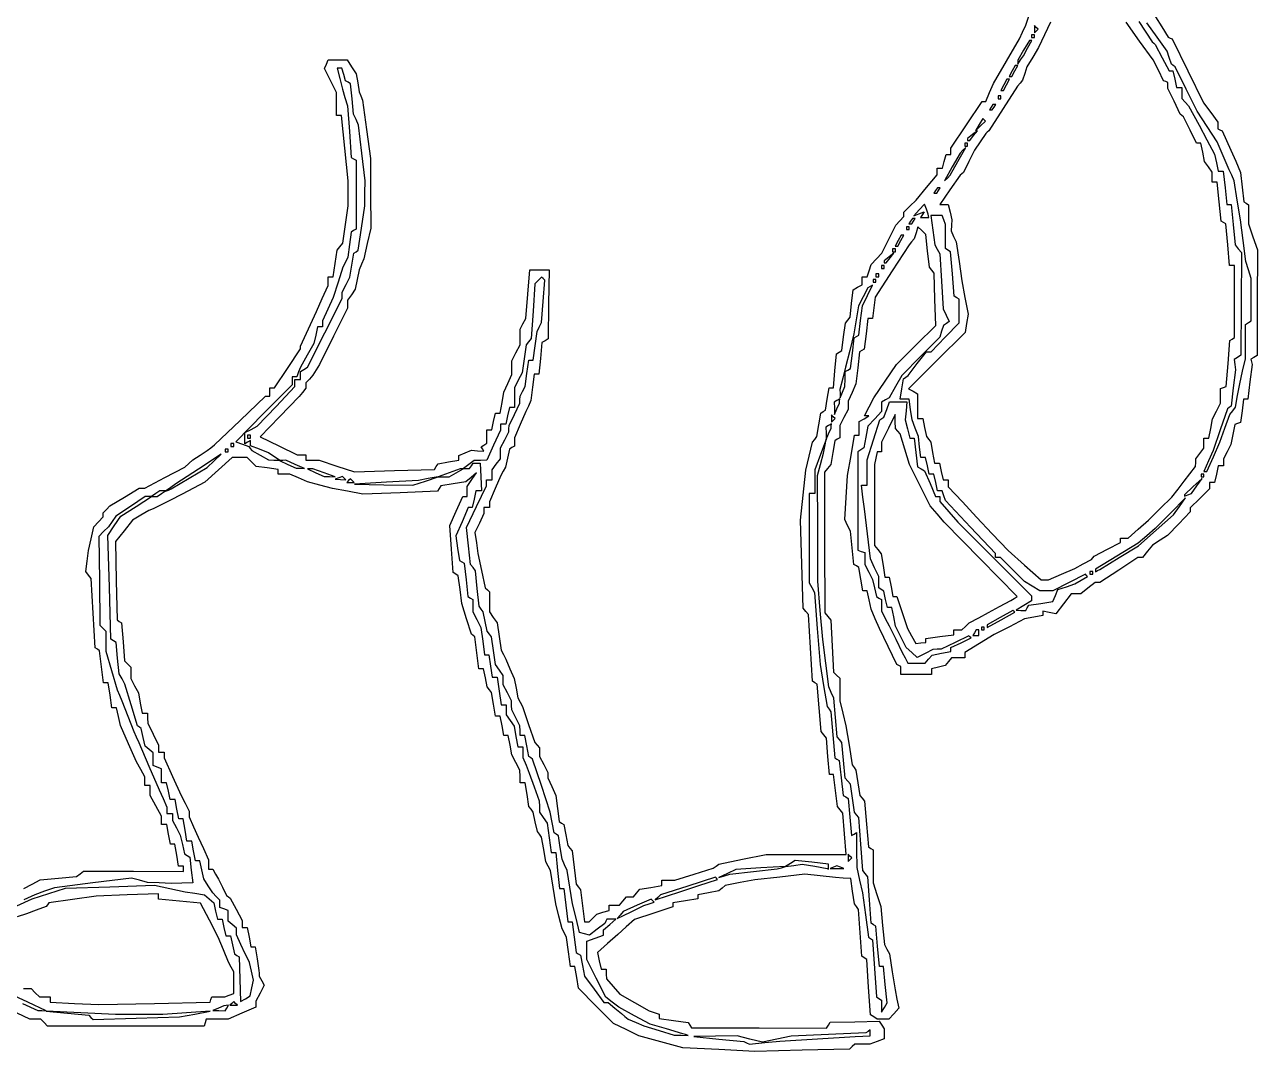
# Model space of a CAD drawing. Header units: millimetres. Extents: x 44 to 275, y 10 to 234.
# Drawn here: x 156.7 to 274, y 10.4 to 108.1 of the extents above; entities that cross this region are included whole.
import ezdxf

# ---------------------------------------------------------------- set-up
doc = ezdxf.new("R2010")
doc.units = ezdxf.units.MM
doc.layers.add('Capa_1', color=7, linetype='CONTINUOUS')

msp = doc.modelspace()

# ---------------------------------------------------------------- linework, layer by layer
at = {"layer": 'Capa_1', "color": 7}
for points in [[(156.569905, 25.910202), (157.357795, 26.321032), (158.145685, 26.731862), (159.871335, 26.884802), (161.596995, 27.037742), (161.929045, 27.299592), (162.261105, 27.561442), (167.022275, 27.548642), (171.783455, 27.535842), (171.783455, 27.779712), (171.783455, 28.023582), (171.542125, 28.023582), (171.300795, 28.023582), (171.121995, 29.081912), (170.943185, 30.140252), (170.731305, 30.140252), (170.519425, 30.140252), (170.345695, 31.066292), (170.171975, 31.992332), (169.919375, 31.992332), (169.666785, 31.992332), (169.666785, 32.390162), (169.666785, 32.788002), (169.137615, 33.775312), (168.608455, 34.762622), (168.608455, 35.229562), (168.608455, 35.696502), (168.343865, 35.696502), (168.079285, 35.696502), (168.079285, 36.118692), (168.079285, 36.540892), (167.695695, 37.243172), (167.312105, 37.945452), (166.537365, 39.680092), (165.762615, 41.414722), (165.577015, 42.259772), (165.391405, 43.104832), (165.177885, 43.104832), (164.964365, 43.104832), (164.785825, 44.295452), (164.607275, 45.486082), (164.389395, 45.486082), (164.171505, 45.486082), (163.981875, 47.007432), (163.792235, 48.528792), (163.574115, 48.664582), (163.355985, 48.800372), (163.169775, 52.104162), (162.983555, 55.407952), (162.725025, 55.733702), (162.466505, 56.059462), (162.605515, 57.056622), (162.744525, 58.053792), (162.996515, 59.185852), (163.248505, 60.317922), (163.679515, 60.794192), (164.110535, 61.270452), (164.110535, 61.466962), (164.110535, 61.663462), (164.441265, 61.984632), (164.771995, 62.305802), (166.165025, 63.156362), (167.558065, 64.006912), (167.819725, 64.006912), (168.081395, 64.006912), (169.997485, 64.999102), (171.913565, 65.991292), (172.282505, 66.340242), (172.651445, 66.689192), (173.341925, 67.131912), (174.032405, 67.574632), (174.377845, 67.841292), (174.723285, 68.107952), (177.155975, 70.422762), (179.588655, 72.737562), (179.787095, 72.737862), (179.985535, 72.738162), (179.985535, 73.135042), (179.985535, 73.531912), (180.203435, 73.531912), (180.421335, 73.531912), (181.658645, 75.396552), (182.895955, 77.261202), (182.895955, 77.391962), (182.895955, 77.522732), (183.658415, 79.165342), (184.420885, 80.807952), (184.981335, 82.050212), (185.541785, 83.292462), (185.541785, 83.703852), (185.541785, 84.115242), (185.776325, 84.115242), (186.010865, 84.115242), (186.197965, 85.372012), (186.385055, 86.628792), (186.659295, 86.961952), (186.933535, 87.295112), (187.187075, 89.078622), (187.440615, 90.862122), (187.433615, 92.052742), (187.426615, 93.243372), (187.111845, 96.352222), (186.797075, 99.461082), (186.566455, 99.461082), (186.335835, 99.461082), (186.335835, 100.556582), (186.335835, 101.652072), (185.770285, 102.784482), (185.204725, 103.916892), (185.365105, 104.334822), (185.525475, 104.752742), (186.429395, 104.752742), (187.333305, 104.752742), (187.767455, 104.090152), (188.201595, 103.427562), (188.349945, 102.568802), (188.498295, 101.710032), (188.657335, 101.313162), (188.816385, 100.916282), (189.190905, 98.138162), (189.565425, 95.360042), (189.580525, 92.052742), (189.595625, 88.745452), (189.256475, 87.290242), (188.917325, 85.835042), (188.700335, 85.305872), (188.483345, 84.776702), (188.301845, 83.850662), (188.120335, 82.924622), (187.757265, 82.402732), (187.394195, 81.880832), (187.394195, 81.497232), (187.394195, 81.113632), (186.052545, 78.447252), (184.710895, 75.780872), (184.398895, 75.262882), (184.086905, 74.744882), (183.756175, 74.384082), (183.425445, 74.023282), (183.425445, 73.766432), (183.425445, 73.509582), (183.094715, 73.114642), (182.763985, 72.719702), (180.911905, 70.796922), (179.059825, 68.874152), (180.827845, 68.028032), (182.595865, 67.181912), (183.010655, 67.181912), (183.425445, 67.181912), (183.425445, 66.917332), (183.425445, 66.652742), (184.052435, 66.652742), (184.679425, 66.652742), (186.367545, 66.100822), (188.055655, 65.548902), (191.853255, 65.666342), (195.650865, 65.783792), (195.822005, 66.047812), (195.993155, 66.311832), (196.985345, 66.494282), (197.977535, 66.676722), (197.977535, 66.886852), (197.977535, 67.096972), (198.572845, 67.350842), (199.168155, 67.604702), (199.756555, 67.562002), (200.344945, 67.519402), (200.215255, 67.729242), (200.085565, 67.939092), (200.354465, 68.105282), (200.623365, 68.271462), (200.623365, 68.917312), (200.623365, 69.563152), (200.866925, 69.563152), (201.110485, 69.563152), (201.284825, 70.356902), (201.459155, 71.150652), (201.690735, 71.150652), (201.922305, 71.150652), (202.089835, 72.142842), (202.257375, 73.135032), (202.630995, 73.968762), (203.004615, 74.802502), (203.004615, 75.459872), (203.004615, 76.117252), (203.399855, 76.875092), (203.795105, 77.632942), (203.797105, 78.377942), (203.799105, 79.122942), (204.068635, 79.626562), (204.338155, 80.130172), (204.531655, 82.453432), (204.725145, 84.776692), (205.651185, 84.776692), (206.577225, 84.776692), (206.522025, 81.491792), (206.466825, 78.206892), (206.176425, 78.027412), (205.886035, 77.847942), (205.731575, 76.351382), (205.577115, 74.854822), (205.365755, 74.854822), (205.154405, 74.854822), (204.987755, 73.598052), (204.821115, 72.341282), (204.589115, 71.812112), (204.357125, 71.282942), (203.813515, 70.040692), (203.269895, 68.798432), (203.269895, 68.402662), (203.269895, 68.006882), (203.025665, 67.855942), (202.781445, 67.705002), (202.595155, 66.856822), (202.408865, 66.008642), (202.187205, 65.603092), (201.965545, 65.197532), (201.427095, 63.955272), (200.888645, 62.713022), (200.888645, 62.433922), (200.888645, 62.154822), (200.624065, 62.154822), (200.359485, 62.154822), (200.359485, 61.864072), (200.359485, 61.573332), (199.934425, 60.677582), (199.509365, 59.781842), (199.653115, 58.785522), (199.796875, 57.789192), (200.144325, 56.156772), (200.491775, 54.524362), (200.690205, 54.326742), (200.888645, 54.129122), (200.888645, 53.173762), (200.888645, 52.218392), (201.249075, 51.696502), (201.609505, 51.174612), (201.800285, 49.878952), (201.991065, 48.583292), (202.220785, 48.159162), (202.450515, 47.735032), (202.840475, 46.808982), (203.230435, 45.882942), (203.416105, 44.965592), (203.601765, 44.048232), (203.811455, 43.642672), (204.021145, 43.237112), (204.612665, 41.517322), (205.204195, 39.797532), (205.427675, 39.546172), (205.651145, 39.294822), (205.653145, 38.884712), (205.655145, 38.474612), (206.050395, 37.716762), (206.445635, 36.958912), (206.445635, 36.698422), (206.445635, 36.437922), (206.820165, 35.604182), (207.194695, 34.770442), (207.364615, 33.519842), (207.534545, 32.269242), (207.753845, 32.133702), (207.973145, 31.998162), (208.159115, 31.003052), (208.345075, 30.007942), (208.553335, 29.743362), (208.761595, 29.478782), (208.952035, 27.891282), (209.142465, 26.303782), (209.348905, 26.039192), (209.555345, 25.774612), (209.739315, 24.253262), (209.923295, 22.731902), (210.149945, 22.731902), (210.376585, 22.731902), (210.738555, 23.093872), (211.100525, 23.455842), (211.683495, 23.640872), (212.266475, 23.825892), (212.266475, 24.072652), (212.266475, 24.319402), (212.763245, 24.319402), (213.260015, 24.319402), (213.589385, 24.716282), (213.918765, 25.113152), (214.250845, 25.113152), (214.582925, 25.113152), (214.884905, 25.477012), (215.186875, 25.840872), (216.240215, 26.009302), (217.293555, 26.177742), (217.293555, 26.439202), (217.293555, 26.700652), (217.910455, 26.700652), (218.527355, 26.700652), (220.357845, 27.266192), (222.188345, 27.831742), (222.452925, 28.028252), (222.717515, 28.224762), (224.966475, 28.688792), (227.215425, 29.152822), (231.021415, 29.150822), (234.827395, 29.148822), (234.678635, 31.115812), (234.529875, 33.082802), (234.271585, 33.397632), (234.013305, 33.712462), (233.825025, 35.233812), (233.636745, 36.755172), (233.438875, 36.755172), (233.241005, 36.755172), (233.102745, 38.477532), (232.964495, 40.199902), (232.705335, 40.528052), (232.446185, 40.856212), (232.267235, 43.096332), (232.088275, 45.336462), (231.857775, 45.478922), (231.627265, 45.621382), (231.438365, 48.795052), (231.249465, 51.968712), (231.003495, 52.278342), (230.757525, 52.587972), (230.618205, 56.776262), (230.478875, 60.964542), (230.743115, 63.345792), (231.007355, 65.727042), (231.324755, 67.049962), (231.642155, 68.372882), (231.846275, 68.637462), (232.050395, 68.902042), (232.235615, 70.025142), (232.420845, 71.148232), (232.639385, 71.283292), (232.857925, 71.418362), (233.036495, 72.475302), (233.215065, 73.532252), (233.419645, 73.532252), (233.624225, 73.532252), (233.771535, 75.156852), (233.918855, 76.781462), (234.164475, 76.942792), (234.410095, 77.104132), (234.583425, 78.400352), (234.756745, 79.696572), (234.986375, 79.987852), (235.216005, 80.279132), (235.354915, 81.575862), (235.493815, 82.872592), (235.918685, 83.110362), (236.343555, 83.348132), (236.343555, 83.731862), (236.343555, 84.115582), (236.590305, 84.115582), (236.837065, 84.115582), (237.019555, 84.690562), (237.202035, 85.265532), (237.716475, 85.815042), (238.230905, 86.364542), (238.895625, 87.687462), (239.560345, 89.010382), (239.936325, 89.428082), (240.312305, 89.845792), (240.312305, 90.059202), (240.312305, 90.272612), (240.908025, 90.832122), (241.503745, 91.391632), (242.495525, 92.609502), (243.487305, 93.827382), (243.487305, 94.130852), (243.487305, 94.434332), (243.746845, 94.434332), (244.006385, 94.434332), (244.172405, 95.095792), (244.338415, 95.757252), (244.574325, 95.757252), (244.810225, 95.757252), (244.810225, 96.058332), (244.810225, 96.359422), (246.297595, 98.571882), (247.784975, 100.784332), (247.952795, 100.784332), (248.120625, 100.784332), (248.487585, 101.644232), (248.854555, 102.504122), (250.087665, 104.620792), (251.320785, 106.737462), (251.629665, 107.398922), (251.938545, 108.060372), (252.510535, 109.780172)], [(264.282955, 108.853901), (264.875115, 107.880431), (265.467275, 106.906951), (265.664365, 106.822051), (265.861455, 106.737251), (267.359525, 103.694541), (268.857595, 100.651831), (269.533665, 99.740531), (270.209745, 98.829231), (270.209745, 98.505811), (270.209745, 98.182391), (270.408175, 98.094191), (270.606615, 98.005991), (271.031305, 97.079951), (271.455995, 96.153911), (271.916785, 95.099101), (272.377565, 94.044301), (272.522095, 92.643951), (272.666625, 91.243601), (272.893395, 91.103451), (273.120155, 90.963301), (273.120155, 90.062121), (273.120155, 89.160941), (273.543445, 87.914181), (273.966725, 86.667431), (273.952225, 81.644091), (273.937725, 76.620751), (273.647215, 76.441211), (273.356705, 76.261661), (273.413005, 76.021331), (273.469305, 75.780991), (273.260505, 74.127341), (273.051705, 72.473701), (272.856135, 72.473701), (272.660565, 72.473701), (272.510505, 71.354911), (272.360445, 70.236121), (272.087165, 70.145021), (271.813895, 70.053921), (271.635985, 69.105611), (271.458085, 68.157291), (271.100075, 67.471221), (270.742065, 66.785151), (270.740065, 66.454421), (270.738065, 66.123691), (270.494505, 66.123691), (270.250945, 66.123691), (270.076605, 65.329941), (269.902275, 64.536191), (269.658715, 64.536191), (269.415155, 64.536191), (269.415155, 64.232191), (269.415155, 63.928191), (268.489105, 63.028831), (267.563065, 62.129461), (267.563065, 61.930921), (267.563065, 61.732371), (266.494035, 60.619831), (265.425005, 59.507291), (264.708095, 59.046511), (263.991195, 58.585731), (263.508965, 57.989091), (263.026745, 57.392441), (262.805955, 57.392441), (262.585165, 57.392441), (260.774635, 56.202351), (258.964105, 55.012251), (258.741255, 55.011721), (258.518405, 55.011191), (257.845685, 54.482021), (257.172955, 53.952851), (256.710875, 53.952851), (256.248795, 53.952851), (255.523645, 53.002141), (254.798495, 52.051431), (254.169325, 52.171701), (253.540155, 52.291971), (253.540155, 52.093531), (253.540155, 51.895081), (252.680255, 51.730161), (251.820355, 51.565231), (250.365155, 50.820211), (248.909945, 50.075191), (247.520875, 49.213201), (246.131815, 48.351221), (246.131815, 48.109331), (246.131815, 47.867441), (245.502755, 47.867441), (244.873695, 47.867441), (244.565865, 47.496521), (244.258025, 47.125611), (243.607425, 46.962311), (242.956815, 46.799021), (242.956815, 46.539481), (242.956815, 46.279941), (241.501605, 46.279941), (240.046405, 46.279941), (240.046405, 46.654761), (240.046405, 47.029591), (239.847965, 47.117791), (239.649525, 47.205991), (238.830365, 48.925781), (238.011205, 50.645571), (237.608915, 51.572681), (237.206615, 52.499781), (237.017985, 53.358611), (236.829355, 54.217451), (236.619615, 54.217451), (236.409865, 54.217451), (236.231325, 55.334001), (236.052775, 56.450551), (235.809525, 56.600891), (235.566275, 56.751221), (235.404475, 58.328611), (235.242665, 59.905991), (234.977195, 60.457951), (234.711715, 61.009911), (234.842015, 63.103781), (234.972305, 65.197661), (235.297635, 67.115891), (235.622965, 69.034111), (235.850305, 69.034111), (236.077655, 69.034111), (236.077655, 69.682431), (236.077655, 70.330741), (236.540675, 70.600421), (237.003695, 70.870111), (236.798465, 70.878111), (236.593225, 70.886111), (237.031305, 71.733261), (237.469385, 72.580421), (238.555195, 74.180661), (239.641005, 75.780901), (241.497345, 77.632981), (243.353695, 79.485071), (243.288095, 81.970811), (243.222495, 84.456551), (242.993395, 84.748931), (242.764305, 85.041321), (242.590815, 86.586701), (242.417325, 88.132091), (242.043675, 88.505751), (241.670025, 88.879401), (241.487275, 88.303601), (241.304525, 87.727791), (241.068185, 87.442891), (240.831855, 87.157981), (239.217735, 84.669131), (237.603625, 82.180271), (237.467235, 81.163401), (237.330845, 80.146521), (237.120135, 80.146521), (236.909425, 80.146521), (236.727175, 78.687821), (236.544925, 77.229111), (236.329775, 77.096151), (236.114635, 76.963181), (235.942075, 75.446001), (235.769515, 73.928821), (235.394395, 73.095081), (235.019265, 72.261341), (235.019265, 71.868551), (235.019265, 71.475761), (234.624025, 70.717911), (234.228775, 69.960071), (234.226775, 69.380371), (234.224775, 68.800671), (233.983215, 68.651381), (233.741655, 68.502081), (233.556425, 67.378991), (233.371195, 66.255901), (233.070935, 65.885171), (232.770665, 65.514441), (232.789265, 58.825151), (232.807865, 52.135871), (233.085665, 51.787551), (233.363475, 51.439231), (233.497505, 48.970951), (233.631545, 46.502661), (233.928155, 46.206051), (234.224765, 45.909441), (234.236265, 44.837881), (234.247765, 43.766321), (234.522705, 42.575691), (234.797655, 41.385071), (235.106495, 39.532981), (235.415345, 37.680901), (235.583255, 37.416321), (235.751175, 37.151731), (235.943905, 35.961111), (236.136635, 34.770481), (236.360795, 34.491441), (236.584965, 34.212401), (236.766495, 32.035721), (236.948025, 29.859041), (237.173865, 29.719461), (237.399715, 29.579881), (237.399715, 28.017241), (237.399715, 26.454601), (237.768175, 25.320881), (238.136645, 24.187151), (238.306605, 22.382801), (238.476555, 20.578461), (238.719035, 20.133851), (238.961515, 19.689231), (239.228995, 17.969441), (239.496475, 16.249651), (239.670285, 15.379321), (239.844095, 14.508991), (239.374645, 13.990261), (238.905205, 13.471531), (238.350895, 13.475531), (237.796595, 13.479531), (237.475155, 13.683781), (237.153725, 13.888041), (236.972445, 16.524001), (236.791165, 19.159971), (236.561665, 19.310721), (236.332175, 19.461471), (236.168315, 21.691971), (236.004455, 23.922471), (235.809425, 24.187051), (235.614385, 24.451631), (235.440775, 25.653281), (235.267155, 26.854931), (234.547505, 26.896931), (233.827845, 26.938931), (232.372635, 27.100631), (230.917425, 27.262321), (228.536175, 26.997791), (226.154925, 26.733251), (224.741375, 26.464361), (223.327825, 26.195471), (223.021585, 25.942491), (222.715345, 25.689511), (221.723155, 25.504101), (220.730965, 25.318681), (220.730965, 25.113591), (220.730965, 24.908491), (219.540345, 24.729951), (218.349715, 24.551401), (218.349715, 24.351281), (218.349715, 24.151171), (216.520255, 23.551401), (214.690795, 22.951631), (213.897515, 22.246381), (213.104245, 21.541121), (212.133355, 20.684541), (211.162465, 19.827971), (211.337525, 19.030901), (211.512595, 18.233831), (211.756155, 18.233831), (211.999715, 18.233831), (212.007715, 17.770811), (212.015715, 17.307781), (212.650915, 16.586241), (213.286105, 15.864691), (214.693075, 15.059871), (216.100035, 14.255051), (216.563055, 14.096911), (217.026085, 13.938781), (217.026085, 13.739141), (217.026085, 13.539501), (218.410175, 13.355891), (219.794275, 13.172291), (219.959195, 12.905441), (220.124115, 12.638591), (226.549525, 12.635591), (232.974935, 12.632591), (233.144875, 12.907561), (233.314815, 13.182521), (235.650765, 13.228521), (237.986715, 13.274521), (238.217965, 12.909401), (238.449225, 12.544271), (238.453225, 12.074701), (238.457225, 11.605141), (237.778535, 11.347101), (237.099855, 11.089071), (236.376245, 11.089071), (235.652635, 11.089071), (235.401285, 10.858001), (235.149925, 10.626931), (230.65296, 10.52053), (226.15504, 10.41297), (222.71546, 10.57425), (219.27587, 10.73553), (217.18452, 11.31159), (215.09317, 11.88764), (213.89561, 12.48112), (212.69805, 13.0746), (211.02695, 14.74202), (209.35585, 16.40944), (209.18882, 17.454), (209.02178, 18.49856), (208.81584, 18.49856), (208.6099, 18.49856), (208.42031, 19.87706), (208.23072, 21.25557), (208.01666, 21.663), (207.8026, 22.07043), (207.49868, 23.26106), (207.19477, 24.45168), (206.94462, 26.03918), (206.69447, 27.62668), (206.46945, 28.03373), (206.24442, 28.44078), (206.0495, 29.62123), (205.85459, 30.80168), (205.65047, 31.06627), (205.44635, 31.33085), (205.25296, 32.25689), (205.05956, 33.18293), (204.85544, 33.44752), (204.65133, 33.7121), (204.46587, 34.83658), (204.2804, 35.96106), (204.03908, 35.96106), (203.79775, 35.96106), (203.79575, 36.55637), (203.79375, 37.15168), (203.4084, 37.89046), (203.02304, 38.62924), (202.85141, 39.54411), (202.67978, 40.45898), (202.47409, 40.45898), (202.2684, 40.45898), (202.09467, 41.38502), (201.92095, 42.31106), (201.69161, 42.31106), (201.46227, 42.31106), (201.27681, 43.43554), (201.09135, 44.56002), (200.88723, 44.8246), (200.68311, 45.08918), (200.49925, 45.94908), (200.31538, 46.80897), (200.09086, 46.80897), (199.86634, 46.80897), (199.67921, 48.33033), (199.49209, 49.85168), (199.32832, 49.98397), (199.16454, 50.11627), (198.7137, 51.57147), (198.26286, 53.02668), (198.09358, 54.3496), (197.92429, 55.67252), (197.67591, 55.82644), (197.42753, 55.98037), (197.27348, 58.20769), (197.11943, 60.43502), (197.72968, 61.82408), (198.33992, 63.21314), (198.55492, 63.21314), (198.76993, 63.21314), (198.76993, 63.68344), (198.76993, 64.15373), (199.21466, 64.80792), (199.65939, 65.4621), (199.14851, 65.02788), (198.63763, 64.59367), (197.44701, 64.40017), (196.25638, 64.20667), (196.09576, 63.95391), (195.93514, 63.70116), (192.39159, 63.56386), (188.84805, 63.42657), (187.39284, 63.70029), (185.93763, 63.97402), (184.74701, 64.2942), (183.55638, 64.61438), (182.72265, 64.97209), (181.88891, 65.32981), (181.33358, 65.32981), (180.77826, 65.32981), (180.77826, 65.55955), (180.77826, 65.7893), (179.72718, 65.93028), (178.67609, 66.07126), (178.25307, 66.49428), (177.83004, 66.91731), (177.12134, 66.91031), (176.41263, 66.90331), (175.10836, 65.74302), (173.80409, 64.58273), (172.72711, 64.0126), (171.65013, 63.44247), (170.45951, 62.82615), (169.26888, 62.20982), (168.87201, 62.04727), (168.47513, 61.88472), (167.70268, 61.41489), (166.93024, 60.94506), (166.11518, 59.93361), (165.30013, 58.92217), (165.37143, 55.19324), (165.44273, 51.4643), (165.66412, 51.31961), (165.88551, 51.17492), (166.02728, 49.36457), (166.16906, 47.55423), (166.46215, 47.26114), (166.75524, 46.96804), (166.75724, 46.42565), (166.75924, 45.88325), (167.11725, 45.19718), (167.47526, 44.51111), (167.65678, 43.54353), (167.83829, 42.57596), (168.09089, 42.57596), (168.34348, 42.57596), (168.35248, 42.11294), (168.36148, 41.64992), (168.87269, 40.59159), (169.3839, 39.53325), (169.3929, 39.20252), (169.4019, 38.8718), (169.66648, 38.8718), (169.93106, 38.8718), (169.93106, 38.60792), (169.93106, 38.34404), (170.73524, 36.5574), (171.53941, 34.77075), (171.92586, 34.02171), (172.31231, 33.27266), (172.31231, 33.00336), (172.31231, 32.73406), (172.73339, 31.76803), (173.15447, 30.802), (173.65943, 29.71469), (174.1644, 28.62738), (174.1644, 28.19334), (174.1644, 27.7593), (174.36624, 27.7593), (174.56808, 27.7593), (174.82926, 27.27579), (175.09044, 26.79228), (175.48193, 26.01902), (175.87342, 25.24575), (176.04408, 25.11346), (176.21475, 24.98117), (176.77707, 23.92676), (177.3394, 22.87234), (177.3394, 22.53769), (177.3394, 22.20305), (177.59199, 22.20305), (177.84458, 22.20305), (178.01831, 21.277), (178.19204, 20.35096), (178.39713, 20.35096), (178.60223, 20.35096), (178.77085, 19.22648), (178.93948, 18.102), (178.95928, 17.83742), (178.97908, 17.57284), (179.21418, 17.13354), (179.44929, 16.69423), (179.05743, 15.94291), (178.66557, 15.19159), (178.66357, 14.91044), (178.66157, 14.62929), (177.33613, 14.05054), (176.01069, 13.4718), (174.97693, 13.4718), (173.94317, 13.4718), (173.83287, 13.14107), (173.72258, 12.81034), (166.27823, 12.81534), (158.83389, 12.82034), (158.50836, 13.14587), (158.18282, 13.47141), (157.66941, 13.47141), (157.15599, 13.47141), (155.93639, 14.03821)], [(254.2832, 108.3249), (253.71862, 107.13427), (253.15404, 105.94365), (252.59158, 105.01761), (252.02913, 104.09156), (251.82581, 103.45043), (251.6225, 102.80929), (251.38015, 102.52439), (251.1378, 102.23948), (249.77586, 100.12281), (248.41392, 98.00615), (248.26464, 97.87386), (248.11537, 97.74157), (247.58083, 96.94782), (247.04629, 96.15407), (246.5225, 95.09573), (245.9987, 94.0374), (245.8419, 93.90511), (245.6851, 93.77282), (244.71552, 92.38375), (243.74593, 90.99469), (244.13967, 90.99469), (244.53341, 90.99469), (244.71913, 90.26709), (244.90485, 89.53948), (244.85885, 89.01032), (244.81285, 88.48115), (245.06195, 87.95198), (245.31104, 87.42282), (245.5752, 85.57073), (245.83936, 83.71865), (246.13647, 82.13115), (246.43357, 80.54365), (246.29824, 79.67933), (246.16291, 78.81501), (243.46889, 76.13603), (240.77488, 73.45704), (241.20402, 73.21689), (241.63316, 72.97673), (241.63316, 71.79925), (241.63316, 70.62177), (241.87672, 70.62177), (242.12028, 70.62177), (242.30414, 69.76188), (242.48801, 68.90198), (242.68754, 68.6374), (242.88707, 68.37282), (243.06585, 67.38063), (243.24463, 66.38844), (243.47621, 66.38844), (243.70778, 66.38844), (243.88211, 65.59469), (244.05645, 64.80094), (244.30001, 64.80094), (244.54357, 64.80094), (244.54557, 64.47021), (244.54757, 64.13948), (245.89169, 62.68427), (247.2358, 61.22907), (248.74236, 59.64157), (250.24891, 58.05407), (251.8145, 56.665), (253.38009, 55.27594), (253.73904, 55.2759), (254.09761, 55.2759), (255.33987, 55.81597), (256.58212, 56.35603), (257.37587, 56.78823), (258.16962, 57.22042), (258.30192, 57.37264), (258.43421, 57.52486), (259.69098, 58.18079), (260.94775, 58.83672), (260.94775, 59.04069), (260.94775, 59.24465), (261.30461, 59.24465), (261.66147, 59.24465), (262.6318, 60.10455), (263.60214, 60.96444), (264.72234, 62.05029), (265.84254, 63.13613), (266.42986, 63.90237), (267.01718, 64.66861), (267.55434, 65.3718), (268.0915, 66.07499), (268.0995, 66.43013), (268.1075, 66.78528), (268.49596, 67.29887), (268.88442, 67.81246), (268.88442, 68.29105), (268.88442, 68.76965), (269.11956, 68.76965), (269.35469, 68.76965), (269.52632, 69.68452), (269.69795, 70.59938), (270.08331, 71.33816), (270.46866, 72.07694), (270.47066, 72.7825), (270.47266, 73.48805), (270.74051, 73.57735), (271.00836, 73.66665), (271.1773, 75.85743), (271.34624, 78.0482), (271.57091, 78.18706), (271.79558, 78.32591), (271.79558, 81.74988), (271.79558, 85.17385), (271.56208, 85.17385), (271.32858, 85.17385), (271.14279, 87.15646), (270.95701, 89.13907), (270.74179, 89.27208), (270.52658, 89.40509), (270.34047, 91.25822), (270.15437, 93.11135), (269.91664, 93.11135), (269.67891, 93.11135), (269.67891, 93.58164), (269.67891, 94.05194), (269.31584, 94.57383), (268.95277, 95.09572), (268.76565, 95.95562), (268.57853, 96.81551), (268.38187, 96.81551), (268.18521, 96.81551), (267.5643, 98.07228), (266.9434, 99.32906), (266.78956, 99.46135), (266.63571, 99.59364), (266.04064, 100.81324), (265.44558, 102.03285), (265.44558, 102.31255), (265.44558, 102.59225), (265.24714, 102.68045), (265.0487, 102.76865), (264.54616, 103.75686), (264.04361, 104.74508), (262.76706, 106.53499), (261.49051, 108.3249)], [(262.70034, 108.39077), (263.96446, 106.47254), (264.10972, 106.34025), (264.25499, 106.20796), (264.91092, 104.95119), (265.56686, 103.69442), (265.7498, 103.69442), (265.93274, 103.69442), (266.10707, 102.90067), (266.28141, 102.10692), (266.52497, 102.10692), (266.76853, 102.10692), (266.76853, 101.59665), (266.76853, 101.08638), (267.09926, 100.72468), (267.42999, 100.36298), (267.92221, 99.44901), (268.41444, 98.53505), (269.15716, 97.14964), (269.89988, 95.76423), (270.07502, 94.96682), (270.25016, 94.16942), (270.48058, 94.16942), (270.71101, 94.16942), (270.89061, 92.58192), (271.07022, 90.99442), (271.26644, 90.99442), (271.46266, 90.99442), (271.65166, 89.07619), (271.84066, 87.15796), (272.14887, 86.78654), (272.45707, 86.41511), (272.42147, 81.52938), (272.38587, 76.64365), (272.06791, 76.44714), (271.74995, 76.25063), (271.82035, 75.75117), (271.89075, 75.25171), (271.67901, 73.53192), (271.46727, 71.81213), (271.30066, 71.67984), (271.13404, 71.54755), (270.44183, 69.56317), (269.74963, 67.5788), (269.3138, 66.58661), (268.87798, 65.59442), (269.01758, 65.59442), (269.15701, 65.59442), (269.77972, 66.98348), (270.40244, 68.37255), (270.88003, 69.69546), (271.35762, 71.01838), (271.62073, 71.36319), (271.88383, 71.708), (272.08986, 72.8184), (272.2959, 73.9288), (272.56343, 75.11942), (272.83095, 76.31005), (272.84245, 77.94808), (272.85395, 79.58611), (273.11853, 79.74963), (273.38312, 79.91315), (273.38312, 81.92927), (273.38312, 83.94539), (273.13186, 84.75793), (272.88061, 85.57046), (272.61661, 87.55484), (272.35262, 89.53921), (272.05666, 91.3913), (271.7607, 93.24338), (271.52802, 93.77255), (271.29534, 94.30171), (270.71617, 95.62463), (270.13699, 96.94755), (269.1937, 98.40275), (268.25041, 99.85796), (267.2031, 101.97463), (266.1558, 104.09129), (265.96866, 104.22359), (265.78152, 104.35588), (265.58984, 104.96979), (265.39815, 105.5837), (264.4297, 106.92554), (263.46124, 108.26738)], [(155.90816, 24.26199), (157.36337, 24.91963), (158.95087, 25.42193), (160.53837, 25.92422), (164.77171, 26.07911), (169.00504, 26.234), (170.46025, 25.91939), (171.91546, 25.60479), (172.8415, 25.46098), (173.76754, 25.31718), (174.21556, 24.92316), (174.66359, 24.52915), (174.8319, 23.76283), (175.00021, 22.99652), (175.22275, 22.99652), (175.44529, 22.99652), (175.61962, 22.20277), (175.79396, 21.40902), (176.0165, 21.40902), (176.23904, 21.40902), (176.42559, 20.54912), (176.61215, 19.68922), (176.83461, 19.54681), (177.05707, 19.40439), (177.13207, 17.2741), (177.20707, 15.14381), (177.66193, 15.42454), (178.11679, 15.70528), (178.27827, 16.44048), (178.43974, 17.17568), (178.25279, 18.02689), (178.06583, 18.87811), (177.85191, 19.28366), (177.63799, 19.68922), (177.22409, 20.58977), (176.8102, 21.49032), (176.8102, 21.81414), (176.8102, 22.13797), (176.41332, 22.46735), (176.01645, 22.79673), (176.01645, 23.3018), (176.01645, 23.80687), (175.61957, 23.95917), (175.2227, 24.11146), (175.2227, 24.46113), (175.2227, 24.8108), (174.88854, 25.16043), (174.55438, 25.51006), (174.12949, 26.1754), (173.70459, 26.84074), (173.51658, 27.69675), (173.32857, 28.55277), (173.11445, 28.55277), (172.90034, 28.55277), (172.72661, 29.47881), (172.55289, 30.40485), (172.32355, 30.40485), (172.09421, 30.40485), (171.91541, 31.46318), (171.7366, 32.52152), (171.52472, 32.52152), (171.31284, 32.52152), (171.13911, 33.44756), (170.96539, 34.3736), (170.73382, 34.3736), (170.50224, 34.3736), (170.32791, 35.16735), (170.15357, 35.9611), (169.91001, 35.9611), (169.66645, 35.9611), (169.66645, 36.63086), (169.66645, 37.30062), (169.26957, 37.45292), (168.8727, 37.60521), (168.8727, 38.20597), (168.8727, 38.80672), (168.49283, 39.12198), (168.11296, 39.43725), (167.93042, 40.27886), (167.74788, 41.12047), (167.57601, 41.25277), (167.40414, 41.38506), (166.79677, 43.36943), (166.18941, 45.35381), (165.92109, 45.8492), (165.65278, 46.34459), (165.50316, 47.83357), (165.35354, 49.32256), (165.11123, 49.48129), (164.86891, 49.64002), (164.71372, 54.5653), (164.55852, 59.49057), (165.18554, 60.40566), (165.81257, 61.32074), (167.27649, 62.26562), (168.74041, 63.21049), (168.43627, 63.21149), (168.13212, 63.21249), (166.72832, 62.2678), (165.32452, 61.32312), (164.97605, 60.8256), (164.62758, 60.32808), (164.17045, 59.8685), (163.71332, 59.40892), (163.76422, 55.18765), (163.81512, 50.96638), (164.09498, 50.68652), (164.37484, 50.40666), (164.37484, 49.4458), (164.37484, 48.48494), (164.92421, 46.65445), (165.47358, 44.82395), (165.69065, 44.29478), (165.90773, 43.76562), (166.47838, 42.31041), (167.04903, 40.8552), (167.28085, 40.32603), (167.51266, 39.79687), (168.48045, 37.54791), (169.44824, 35.29895), (169.82196, 34.46521), (170.19568, 33.63148), (170.19568, 33.34073), (170.19568, 33.04999), (170.46026, 33.04999), (170.72484, 33.04999), (170.72684, 32.71926), (170.72884, 32.38853), (171.09915, 31.67875), (171.46946, 30.96897), (171.65993, 30.09125), (171.8504, 29.21353), (172.11055, 29.04782), (172.37071, 28.88211), (172.5086, 27.65876), (172.64648, 26.43541), (171.61989, 26.41091), (170.59329, 26.38641), (169.46209, 26.43131), (168.33089, 26.47621), (167.58268, 26.6908), (166.83447, 26.90538), (163.15763, 26.43721), (159.48079, 25.96904), (158.55475, 25.64341), (157.62871, 25.31779), (156.57037, 24.83197)], [(156.55508, 16.38181), (156.91199, 16.38181), (157.26889, 16.38181), (157.66576, 15.98494), (158.06264, 15.58806), (158.57291, 15.58806), (159.08317, 15.58806), (159.08317, 15.33378), (159.08317, 15.0795), (161.39828, 14.97253), (163.71338, 14.86556), (169.00504, 14.97697), (174.29671, 15.08839), (174.38491, 15.33822), (174.47311, 15.58806), (175.09088, 15.58806), (175.70865, 15.58806), (176.12716, 15.74866), (176.54568, 15.90926), (176.54568, 16.94288), (176.54568, 17.97649), (176.30444, 18.43592), (176.0632, 18.89535), (175.56789, 20.08598), (175.07259, 21.2766), (174.23411, 22.898), (173.39562, 24.51939), (171.39877, 24.70651), (169.40193, 24.89363), (169.40193, 25.15165), (169.40193, 25.40968), (166.42536, 25.30096), (163.4488, 25.19224), (161.19984, 24.86139), (158.95088, 24.53055), (158.81859, 24.35879), (158.6863, 24.18702), (157.76026, 23.83494), (156.83422, 23.48286), (155.93103, 23.21524)], [(156.438539, 14.97645), (157.893749, 14.29573), (158.28941, 14.28674), (158.68629, 14.27624), (156.9665, 15.08476), (155.24671, 15.89327)]]:
    msp.add_lwpolyline(points, dxfattribs=at)
for points in [[(252.92205, 107.48671), (253.09844, 107.6631), (252.92205, 107.83949), (252.74567, 108.01588), (252.74567, 107.6631), (252.74567, 107.31032)], [(252.61337, 106.86935), (252.74567, 106.86935), (252.74567, 107.00164), (252.74567, 107.13393), (252.61337, 107.13393), (252.48108, 107.13393), (252.48108, 107.00164), (252.48108, 106.86935)], [(251.43648, 104.75268), (251.7067, 105.14956), (252.10068, 105.87716), (252.49467, 106.60477), (252.38172, 106.60477), (252.26877, 106.60477), (251.71347, 105.6636), (251.15817, 104.72244), (251.16217, 104.53912), (251.16617, 104.35581)], [(180.37485, 66.67693), (180.89674, 66.65273), (180.37485, 67.00251), (179.85296, 67.35228), (178.99306, 67.69607), (178.13317, 68.03985), (178.13317, 68.28795), (178.13317, 68.53605), (177.86858, 68.37253), (177.604, 68.209), (177.604, 68.74448), (177.604, 69.27995), (178.19931, 69.58632), (178.79462, 69.89269), (180.57672, 71.77844), (182.35882, 73.66419), (182.36282, 73.99492), (182.36682, 74.32565), (182.6314, 74.32565), (182.89599, 74.32565), (182.89599, 74.70938), (182.89599, 75.09311), (183.2315, 75.30469), (183.56701, 75.51628), (185.21587, 78.78384), (186.86474, 82.05141), (186.86674, 82.35572), (186.86874, 82.66003), (187.23707, 83.366), (187.60541, 84.07198), (187.79701, 85.21809), (187.98861, 86.36419), (188.19722, 86.49753), (188.40584, 86.63087), (188.71926, 88.74649), (189.03268, 90.86211), (189.03868, 92.05273), (189.04468, 93.24336), (188.7318, 95.88919), (188.41891, 98.53503), (188.19196, 99.06419), (187.96501, 99.59336), (187.81883, 101.02863), (187.67264, 102.4639), (187.43673, 102.61613), (187.20081, 102.76836), (187.01503, 103.36367), (186.82925, 103.95898), (186.60726, 103.95898), (186.38527, 103.95898), (186.64359, 102.9668), (186.90191, 101.97461), (187.13712, 101.18086), (187.37233, 100.38711), (187.55408, 97.93148), (187.73582, 95.47585), (187.96182, 95.33618), (188.18782, 95.1965), (188.18782, 91.92044), (188.18782, 88.64438), (187.96019, 88.5037), (187.73256, 88.36301), (187.56917, 87.17095), (187.40578, 85.97889), (187.17263, 85.51008), (186.93948, 85.04128), (186.47618, 83.58607), (186.01288, 82.13086), (185.51285, 81.0209), (185.01282, 79.91093), (185.01282, 79.63183), (185.01282, 79.35273), (184.76926, 79.35273), (184.5257, 79.35273), (184.35206, 78.56217), (184.17842, 77.7716), (183.53475, 76.64394), (182.89108, 75.51628), (182.73047, 75.05325), (182.56985, 74.59023), (182.33613, 74.59023), (182.10241, 74.59023), (182.10241, 74.21575), (182.10241, 73.84126), (179.42923, 71.12285), (176.75606, 68.40443), (177.37124, 68.17686), (177.98642, 67.94929), (178.12619, 67.76403), (178.26595, 67.57878), (179.0597, 67.13994), (179.85345, 66.70111)], [(250.47809, 103.16518), (250.61038, 103.16518), (250.89358, 103.69435), (251.17678, 104.22352), (251.04449, 104.22352), (250.9122, 104.22352), (250.629, 103.69435), (250.3458, 103.16518)], [(249.68434, 101.84228), (249.81663, 101.84228), (250.09983, 102.37144), (250.38303, 102.90061), (250.25074, 102.90061), (250.11845, 102.90061), (249.83525, 102.37144), (249.55205, 101.84228)], [(249.43837, 101.04856), (249.57067, 101.04856), (249.57067, 101.18085), (249.57067, 101.31314), (249.43837, 101.31314), (249.30608, 101.31314), (249.30608, 101.18085), (249.30608, 101.04856)], [(248.61339, 99.99022), (248.74569, 99.99022), (248.90921, 100.25481), (249.07273, 100.51939), (248.94044, 100.51939), (248.80815, 100.51939), (248.64462, 100.25481), (248.4811, 99.99022)], [(247.60712, 98.46257), (248.08396, 98.91929), (247.9574, 99.04585), (247.83084, 99.17241), (247.48056, 98.58913), (247.13028, 98.00585)], [(246.49556, 97.07981), (246.59546, 97.07981), (246.95858, 97.54283), (247.32171, 98.00585), (246.85869, 97.64272), (246.39567, 97.2796), (246.39567, 97.1797), (246.39567, 97.0798)], [(244.46486, 93.50793), (244.73781, 93.77252), (245.47799, 95.09543), (246.21817, 96.41835), (245.94522, 96.15377), (245.67227, 95.88918), (244.93209, 94.56627), (244.19191, 93.24335)], [(246.26337, 96.55064), (246.39567, 96.55064), (246.39567, 96.68293), (246.39567, 96.81522), (246.26337, 96.81522), (246.13108, 96.81522), (246.13108, 96.68293), (246.13108, 96.55064)], [(243.32173, 92.05272), (243.45402, 92.05272), (243.61754, 92.31731), (243.78106, 92.58189), (243.64877, 92.58189), (243.51648, 92.58189), (243.35296, 92.31731), (243.18944, 92.05272)], [(242.30626, 89.75967), (242.6915, 89.75967), (242.6729, 89.91401), (242.6543, 90.06835), (242.46494, 90.54863), (242.27558, 91.02891), (241.77076, 90.4711), (241.26595, 89.91328), (241.75754, 90.10193), (242.24913, 90.29057), (242.08507, 90.02512), (241.92102, 89.75967)], [(241.53122, 47.3384), (242.36212, 47.3384), (242.68569, 47.72828), (243.00925, 48.11815), (243.90871, 48.28689), (244.80817, 48.45563), (244.80817, 48.64176), (244.80817, 48.82789), (245.76696, 49.28511), (246.72576, 49.74233), (246.61563, 49.85247), (246.50549, 49.96261), (245.19381, 49.32024), (243.88212, 48.67787), (243.48525, 48.66787), (243.08837, 48.65787), (242.34285, 48.26901), (241.59732, 47.88016), (241.07688, 48.36502), (240.55645, 48.84988), (240.03884, 49.86514), (239.52123, 50.88041), (239.35713, 51.75514), (239.19302, 52.62988), (238.97891, 52.62988), (238.76479, 52.62988), (238.59112, 53.42059), (238.41745, 54.21131), (238.17323, 54.36225), (237.929, 54.51319), (237.929, 55.0529), (237.929, 55.59261), (237.53871, 56.42635), (237.14842, 57.26009), (236.86592, 59.64134), (236.58342, 62.02259), (236.43582, 63.14707), (236.28822, 64.27154), (236.55739, 64.27154), (236.82657, 64.27154), (236.82657, 65.4857), (236.82657, 66.69986), (237.43725, 68.59456), (238.04794, 70.48925), (238.2365, 70.62693), (238.42506, 70.76461), (238.69965, 71.48682), (238.97423, 72.20904), (239.79522, 72.20904), (240.61621, 72.20904), (240.53871, 71.34915), (240.46121, 70.48925), (240.67137, 69.62936), (240.88153, 68.76946), (241.08824, 68.76946), (241.29494, 68.76946), (241.4578, 67.39444), (241.62065, 66.01942), (241.95767, 65.82929), (242.29469, 65.63917), (242.82386, 64.4287), (243.35303, 63.21822), (243.55146, 63.21622), (243.7499, 63.21322), (243.7499, 62.97414), (243.7499, 62.73506), (244.6098, 61.74578), (245.46969, 60.7565), (248.97542, 57.25322), (252.48115, 53.74995), (252.48115, 53.51578), (252.48115, 53.28162), (251.75355, 52.8305), (251.02594, 52.37939), (251.47335, 52.37239), (251.92076, 52.36539), (252.07483, 52.61469), (252.2289, 52.86399), (253.36012, 53.03362), (254.49133, 53.20326), (254.74301, 53.77651), (254.99469, 54.34977), (255.78844, 54.61995), (256.58219, 54.89013), (257.20017, 55.2367), (257.81814, 55.58327), (257.70875, 55.69266), (257.59936, 55.80205), (256.05017, 55.00976), (254.50097, 54.21748), (253.87863, 54.21748), (253.25628, 54.21748), (252.53799, 54.66427), (251.81969, 55.11106), (250.67759, 56.25177), (249.53548, 57.39248), (249.28852, 57.39248), (249.04157, 57.39248), (249.03757, 57.59092), (249.03357, 57.78935), (246.65437, 60.30289), (244.27516, 62.81644), (244.12743, 63.27946), (243.97971, 63.74248), (243.75398, 63.74248), (243.52824, 63.74248), (243.35391, 64.53623), (243.17957, 65.32998), (242.95703, 65.32998), (242.73449, 65.32998), (242.56016, 66.12373), (242.38582, 66.91748), (242.17005, 66.91748), (241.95428, 66.91748), (241.82989, 67.90967), (241.7055, 68.90185), (241.41148, 69.6956), (241.11745, 70.48935), (240.96692, 71.48154), (240.81639, 72.47373), (240.39688, 72.47373), (239.97738, 72.47373), (240.13491, 73.44451), (240.29245, 74.41528), (240.5071, 74.56899), (240.72175, 74.72269), (241.59704, 75.84716), (242.47233, 76.97164), (242.69798, 76.97164), (242.92363, 76.97164), (244.26325, 78.35413), (245.60287, 79.73662), (245.60287, 80.85206), (245.60287, 81.9675), (245.36595, 82.11392), (245.12904, 82.26034), (244.94141, 84.37998), (244.75378, 86.49962), (244.51686, 86.64604), (244.27995, 86.79246), (244.27995, 87.94583), (244.27995, 89.0992), (244.11935, 89.51771), (243.95875, 89.93623), (243.43306, 89.93623), (242.90738, 89.93623), (243.09496, 88.54716), (243.28254, 87.1581), (243.50911, 86.72659), (243.73567, 86.29508), (243.89597, 83.68388), (244.05627, 81.07269), (244.35432, 80.46017), (244.65237, 79.84765), (244.36953, 79.66642), (244.08669, 79.48519), (243.91209, 78.92512), (243.7375, 78.36506), (241.93788, 76.54387), (240.13827, 74.72269), (239.53592, 73.66435), (238.93358, 72.60602), (238.56405, 72.39443), (238.19453, 72.18285), (238.19453, 71.73027), (238.19453, 71.2777), (237.55082, 70.58348), (236.90711, 69.88927), (236.71891, 68.86639), (236.5307, 67.84352), (236.23814, 67.65474), (235.94557, 67.46597), (235.94557, 62.78239), (235.94557, 58.09881), (236.2763, 57.98818), (236.60703, 57.87755), (236.60903, 57.30428), (236.61103, 56.73102), (236.98134, 56.02124), (237.35165, 55.31146), (237.52923, 54.50292), (237.70682, 53.69438), (237.95105, 53.54344), (238.19527, 53.3925), (238.19527, 52.85362), (238.19527, 52.31475), (238.55929, 51.61247), (238.92331, 50.91019), (239.55148, 49.634), (240.17965, 48.35781), (240.44082, 47.84806), (240.702, 47.33831)], [(240.94048, 89.14231), (241.07277, 89.14231), (241.23629, 89.40689), (241.39981, 89.67147), (241.26752, 89.67147), (241.13523, 89.67147), (240.97171, 89.40689), (240.80819, 89.14231)], [(239.63017, 87.02564), (239.76246, 87.02564), (240.04567, 87.55481), (240.32887, 88.08397), (240.19658, 88.08397), (240.06428, 88.08397), (239.78108, 87.55481), (239.49788, 87.02564)], [(240.70712, 88.61314), (240.83942, 88.61314), (240.83942, 88.74543), (240.83942, 88.87772), (240.70712, 88.87772), (240.57483, 88.87772), (240.57483, 88.74543), (240.57483, 88.61314)], [(238.55806, 85.43814), (238.65796, 85.43814), (239.02108, 85.90116), (239.38421, 86.36418), (238.92119, 86.00106), (238.45817, 85.63793), (238.45817, 85.53803), (238.45817, 85.43813)], [(239.38421, 86.49647), (239.5165, 86.49647), (239.5165, 86.62877), (239.5165, 86.76106), (239.38421, 86.76106), (239.25192, 86.76106), (239.25192, 86.62877), (239.25192, 86.49647)], [(238.32587, 84.90897), (238.45817, 84.90897), (238.45817, 85.04127), (238.45817, 85.17356), (238.32587, 85.17356), (238.19358, 85.17356), (238.19358, 85.04127), (238.19358, 84.90897)], [(219.14358, 11.93614), (219.80504, 11.92574), (219.54046, 12.00844), (219.27587, 12.09114), (217.73284, 12.54813), (216.1898, 13.00512), (214.69013, 13.80312), (213.19046, 14.60111), (212.57607, 15.08153), (211.96168, 15.56194), (211.05553, 17.36094), (210.14938, 19.15994), (210.14856, 20.0336), (210.14775, 20.90726), (210.9415, 21.18396), (211.73525, 21.46066), (211.73525, 21.7231), (211.73525, 21.98553), (212.33056, 22.48216), (212.92587, 22.97879), (212.4849, 22.98779), (212.04393, 22.99679), (211.95573, 22.79351), (211.86753, 22.59024), (211.13678, 22.02535), (210.40603, 21.46047), (209.92854, 21.58534), (209.45105, 21.71021), (209.12737, 23.0811), (208.8037, 24.45199), (208.53802, 26.03949), (208.27235, 27.62699), (208.03442, 28.15616), (207.79648, 28.68533), (207.62617, 29.80842), (207.45586, 30.93151), (207.24429, 31.06227), (207.03273, 31.19302), (206.8536, 32.18813), (206.67446, 33.18324), (205.83221, 35.69679), (204.98996, 38.21033), (204.81501, 38.34322), (204.64006, 38.47612), (204.45404, 39.4677), (204.26801, 40.45929), (204.03288, 40.45929), (203.79774, 40.45929), (203.79574, 40.92231), (203.79374, 41.38533), (203.39849, 42.14317), (203.00325, 42.90102), (203.00125, 43.3338), (202.99925, 43.76658), (202.604, 44.52442), (202.20876, 45.28227), (202.20876, 45.72232), (202.20876, 46.16238), (201.8366, 46.69371), (201.46444, 47.22504), (201.27406, 48.53852), (201.08367, 49.85199), (200.88302, 50.11658), (200.68236, 50.38116), (200.48897, 51.3072), (200.29557, 52.23324), (200.09787, 52.49783), (199.90016, 52.76241), (199.73152, 54.45512), (199.56287, 56.14784), (199.32434, 56.4395), (199.08582, 56.73116), (198.89892, 58.49608), (198.71203, 60.26099), (199.66664, 62.24572), (200.62126, 64.23044), (200.62126, 64.5157), (200.62126, 64.80095), (200.88584, 64.80095), (201.15043, 64.80095), (201.15043, 65.27955), (201.15043, 65.75814), (201.53889, 66.27174), (201.92735, 66.78533), (201.93735, 67.31449), (201.94735, 67.84366), (202.34259, 68.60151), (202.73784, 69.35936), (202.74684, 69.65984), (202.75584, 69.96033), (203.26705, 71.01866), (203.77826, 72.07699), (203.78726, 72.41131), (203.79626, 72.74563), (204.04728, 73.20506), (204.29831, 73.66449), (204.46037, 74.92126), (204.62243, 76.17803), (204.83672, 76.17803), (205.051, 76.17803), (205.23256, 77.54672), (205.41413, 78.9154), (205.62908, 79.33265), (205.84403, 79.74991), (206.00043, 81.76667), (206.15683, 83.78343), (206.00338, 83.93688), (205.84993, 84.09034), (205.52859, 83.769), (205.20725, 83.44766), (205.03584, 80.83806), (204.86442, 78.22847), (204.61968, 77.93086), (204.37495, 77.63324), (204.18354, 76.31033), (203.99213, 74.98741), (203.62961, 74.27294), (203.26709, 73.55848), (203.26709, 72.6193), (203.26709, 71.68012), (203.02353, 71.68012), (202.77997, 71.68012), (202.60563, 70.88637), (202.4313, 70.09262), (202.18774, 70.09262), (201.94418, 70.09262), (201.94418, 69.81108), (201.94418, 69.52954), (201.2863, 68.09129), (200.62843, 66.65303), (200.02953, 66.64503), (199.43063, 66.63703), (198.91704, 66.24856), (198.40345, 65.8601), (198.70299, 65.8601), (199.00253, 65.8601), (199.16605, 66.12469), (199.32957, 66.38927), (199.66355, 66.38927), (199.99752, 66.38927), (200.05792, 65.06635), (200.11832, 63.74344), (199.86168, 63.74344), (199.60504, 63.74344), (199.4307, 62.94969), (199.25637, 62.15594), (199.06239, 62.15594), (198.8684, 62.15594), (198.27787, 60.80351), (197.68734, 59.45107), (197.86195, 58.28671), (198.03655, 57.12235), (198.25838, 56.98525), (198.48021, 56.84815), (198.65957, 55.26279), (198.83894, 53.67743), (199.06867, 53.53544), (199.29841, 53.39346), (199.30041, 52.81376), (199.30241, 52.23406), (199.6908, 51.48943), (200.0792, 50.74479), (200.25243, 49.4389), (200.42566, 48.13302), (200.62234, 48.13302), (200.81902, 48.13302), (200.98825, 47.07469), (201.15749, 46.01635), (201.39412, 46.01635), (201.63075, 46.01635), (201.81269, 44.69344), (201.99464, 43.37052), (202.2344, 43.37052), (202.47415, 43.37052), (202.47415, 42.90023), (202.47415, 42.42993), (202.84916, 41.89453), (203.22418, 41.35912), (203.40778, 40.38045), (203.59138, 39.40177), (203.82651, 39.40177), (204.06165, 39.40177), (204.06165, 38.88983), (204.06165, 38.37789), (204.36735, 37.63306), (204.67306, 36.88823), (205.15247, 35.56531), (205.63188, 34.2424), (205.64088, 33.70596), (205.64988, 33.16951), (206.01389, 32.64762), (206.37789, 32.12573), (206.56788, 30.73667), (206.75787, 29.34761), (206.97657, 29.34761), (207.19526, 29.34761), (207.37944, 27.62781), (207.56361, 25.90802), (207.77139, 25.90802), (207.97917, 25.90802), (208.16342, 24.32052), (208.34767, 22.73302), (208.55579, 22.73302), (208.76391, 22.73302), (208.9452, 21.28198), (209.1265, 19.83095), (209.34257, 19.69741), (209.55864, 19.56387), (209.74477, 18.57173), (209.9309, 17.57959), (210.85563, 16.31985), (211.78037, 15.06011), (211.98193, 15.06011), (212.1835, 15.06011), (212.81929, 14.53584), (213.45509, 14.01158), (213.77881, 13.73821), (214.10253, 13.46484), (214.83714, 13.15439), (215.57176, 12.84394), (217.02697, 12.3958), (218.48217, 11.94766)], [(234.48942, 73.13504), (234.71681, 73.6642), (234.73541, 74.37619), (234.75401, 75.08818), (235.00007, 75.24026), (235.24614, 75.39234), (235.42787, 76.84687), (235.6096, 78.3014), (235.81848, 78.43049), (236.02735, 78.55959), (236.21467, 79.94835), (236.40199, 81.33712), (236.87744, 82.33041), (237.35289, 83.32371), (237.12854, 83.18505), (236.90418, 83.04639), (236.452, 82.19175), (235.99983, 81.33712), (235.7886, 80.0142), (235.57738, 78.69129), (235.17859, 77.10379), (234.77979, 75.51629), (234.50863, 74.45795), (234.23747, 73.39962), (234.24977, 73.00274), (234.26207, 72.60587)], [(237.53212, 83.58608), (237.66442, 83.58608), (237.66442, 83.71837), (237.66442, 83.85066), (237.53212, 83.85066), (237.39983, 83.85066), (237.39983, 83.71837), (237.39983, 83.58608)], [(237.79671, 84.11524), (237.929, 84.11524), (237.929, 84.24754), (237.929, 84.37983), (237.79671, 84.37983), (237.66442, 84.37983), (237.66442, 84.24754), (237.66442, 84.11524)], [(233.96025, 71.54754), (234.18764, 72.0767), (234.20624, 72.29075), (234.22484, 72.50481), (233.96026, 72.34129), (233.69568, 72.17776), (233.71428, 71.59807), (233.73288, 71.01837)], [(233.60747, 70.44511), (233.78386, 70.62149), (233.60747, 70.79788), (233.43108, 70.97427), (233.43108, 70.62149), (233.43108, 70.26872)], [(241.94307, 49.26665), (242.42692, 49.30305), (242.42692, 49.50222), (242.42692, 49.70139), (243.74983, 49.87688), (245.07275, 50.05237), (245.07275, 50.28286), (245.07275, 50.51336), (245.45073, 50.51336), (245.8287, 50.51336), (246.1904, 50.84409), (246.5521, 51.17482), (247.46607, 51.67213), (248.38004, 52.16944), (249.44269, 52.74278), (250.50533, 53.31612), (250.81102, 53.50504), (251.1167, 53.69396), (247.6317, 57.2341), (244.14671, 60.77423), (243.48525, 61.55273), (242.82379, 62.33123), (241.8475, 64.29365), (240.87121, 66.25607), (240.42591, 67.71128), (239.98062, 69.16649), (239.74856, 69.41784), (239.5165, 69.66919), (239.5012, 70.34388), (239.4859, 71.01857), (238.84912, 69.69565), (238.21234, 68.37274), (238.20334, 67.90972), (238.19434, 67.44669), (237.98606, 67.44669), (237.77778, 67.44669), (237.66239, 66.85138), (237.547, 66.25607), (237.54, 62.39373), (237.533, 58.53139), (237.85213, 58.14727), (238.17125, 57.76315), (238.34897, 56.6518), (238.52668, 55.54044), (238.728, 55.54044), (238.92932, 55.54044), (239.10305, 54.6144), (239.27677, 53.68836), (239.47458, 53.68836), (239.67238, 53.68836), (240.17079, 52.16701), (240.6692, 50.64565), (241.06465, 49.93791), (241.46009, 49.23016)], [(233.1665, 69.16629), (233.39389, 69.69545), (233.41249, 69.90951), (233.43109, 70.12356), (233.16651, 69.96004), (232.90193, 69.79651), (232.92053, 69.21682), (232.93913, 68.63712)], [(176.41337, 67.97566), (176.54567, 67.97566), (176.54567, 68.10795), (176.54567, 68.24024), (176.41337, 68.24024), (176.28108, 68.24024), (176.28108, 68.10795), (176.28108, 67.97566)], [(178.00087, 68.76941), (178.13317, 68.76941), (178.13317, 68.9017), (178.13317, 69.03399), (178.00087, 69.03399), (177.86858, 69.03399), (177.86858, 68.9017), (177.86858, 68.76941)], [(238.47447, 14.58715), (238.73927, 15.04144), (238.56218, 16.76996), (238.38509, 18.49848), (238.19504, 18.49848), (238.00499, 18.49848), (237.82776, 20.40538), (237.65053, 22.31229), (237.43306, 22.4559), (237.21559, 22.59952), (237.04894, 24.81437), (236.88229, 27.02921), (236.64492, 27.32791), (236.40756, 27.6266), (236.21815, 30.14015), (236.02874, 32.65369), (235.82162, 32.91827), (235.6145, 33.18285), (235.42407, 34.50577), (235.23364, 35.82869), (234.99385, 36.12035), (234.75405, 36.41201), (234.58541, 38.10472), (234.41676, 39.79744), (234.20147, 40.0735), (233.98619, 40.34957), (233.82076, 42.19017), (233.65534, 44.03077), (233.42195, 44.55994), (233.18855, 45.0891), (232.89578, 47.33806), (232.603, 49.58702), (232.37232, 52.36514), (232.14164, 55.14327), (232.13124, 60.17035), (232.12084, 65.19744), (232.39752, 66.25577), (232.6742, 67.3141), (232.80098, 67.97556), (232.92776, 68.63702), (232.3857, 67.19197), (231.84363, 65.74692), (231.84363, 64.61228), (231.84363, 63.47764), (231.57905, 63.47764), (231.31447, 63.47764), (231.31447, 59.24072), (231.31447, 55.0038), (231.5726, 54.54437), (231.83073, 54.08494), (232.0911, 50.64535), (232.35147, 47.20577), (232.69286, 45.2214), (233.03426, 43.23702), (233.20273, 42.97244), (233.3712, 42.70785), (233.56113, 40.52356), (233.75105, 38.33926), (233.96193, 38.20893), (234.17281, 38.07859), (234.36296, 36.42447), (234.5531, 34.77035), (234.79143, 34.61901), (235.02975, 34.46767), (235.19403, 32.70838), (235.35832, 30.94908), (235.58535, 31.08939), (235.81238, 31.22971), (235.82388, 29.56045), (235.83538, 27.89119), (236.10883, 26.70056), (236.38229, 25.50994), (236.6674, 23.39327), (236.95252, 21.2766), (237.14464, 21.14431), (237.33677, 21.01202), (237.52928, 18.29792), (237.7218, 15.58383), (237.95769, 15.43804), (238.19358, 15.29225), (238.20158, 14.71255), (238.20958, 14.13285)], [(170.32796, 63.82216), (170.59254, 63.92196), (172.31233, 64.94603), (174.03212, 65.97009), (174.69358, 66.59552), (175.35504, 67.22096), (173.20363, 65.81228), (171.05222, 64.4036), (170.5578, 64.06301), (170.06337, 63.72242)], [(175.88421, 67.44649), (176.0165, 67.44649), (176.0165, 67.57879), (176.0165, 67.71108), (175.88421, 67.71108), (175.75192, 67.71108), (175.75192, 67.57879), (175.75192, 67.44649)], [(182.89567, 65.89085), (183.29254, 65.87975), (182.40227, 66.26627), (181.51199, 66.65278), (181.21164, 66.64088), (180.91129, 66.62898), (181.70504, 66.26552), (182.49879, 65.90207)], [(185.67379, 65.09835), (186.20296, 65.08835), (185.14462, 65.46963), (184.08629, 65.85091), (183.82171, 65.84291), (183.55712, 65.83491), (184.35087, 65.47145), (185.14462, 65.108)], [(196.52171, 65.08625), (197.05087, 65.08425), (197.71233, 65.46237), (198.37379, 65.84049), (198.2415, 65.84549), (198.10921, 65.85049), (197.05087, 65.46921), (195.99254, 65.08793)], [(186.71007, 64.82153), (187.21719, 64.80063), (187.05734, 64.96048), (186.89749, 65.12034), (186.55022, 64.98137), (186.20296, 64.84241)], [(187.65817, 64.53606), (188.01094, 64.53606), (187.83455, 64.71245), (187.65817, 64.88884), (187.48178, 64.71245), (187.30539, 64.53606)], [(190.83317, 64.32508), (193.61129, 64.27948), (194.80192, 64.67493), (195.99254, 65.07038), (195.0665, 64.9069), (194.14046, 64.74342), (191.09775, 64.55702), (188.05504, 64.37062)], [(267.36389, 63.36478), (267.69462, 63.50001), (268.20065, 64.21637), (268.70667, 64.93273), (267.86992, 64.15563), (267.03317, 63.37852), (267.03317, 63.30402), (267.03317, 63.22952)], [(268.75296, 65.06525), (268.88525, 65.06525), (268.88525, 65.19755), (268.88525, 65.32984), (268.75296, 65.32984), (268.62067, 65.32984), (268.62067, 65.19755), (268.62067, 65.06525)], [(169.00504, 63.22104), (169.26962, 63.22104), (169.6665, 63.47752), (170.06337, 63.734), (169.79879, 63.734), (169.53421, 63.734), (169.13733, 63.47752), (168.74046, 63.22104)], [(258.76494, 56.15486), (258.96337, 56.2713), (260.81546, 57.39789), (262.66754, 58.52448), (264.3345, 59.9869), (266.00146, 61.44932), (266.57121, 62.26521), (267.14095, 63.08111), (265.6951, 61.6259), (264.24925, 60.17069), (263.44194, 59.46756), (262.63462, 58.76442), (260.60056, 57.52951), (258.5665, 56.2946), (258.5665, 56.16651), (258.5665, 56.03842)], [(258.16962, 55.80507), (258.30192, 55.80507), (258.30192, 55.93736), (258.30192, 56.06965), (258.16962, 56.06965), (258.03733, 56.06965), (258.03733, 55.93736), (258.03733, 55.80507)], [(249.57199, 51.4657), (250.89623, 52.18644), (250.80283, 52.27984), (250.70943, 52.37324), (249.47857, 51.6853), (248.24771, 50.99736), (248.24771, 50.87117), (248.24771, 50.74499)], [(247.1738, 49.98423), (247.454, 49.98423), (247.454, 50.24882), (247.454, 50.5134), (247.33732, 50.5134), (247.22065, 50.5134), (247.05712, 50.24882), (246.8936, 49.98423)], [(247.85087, 50.5134), (247.98317, 50.5134), (247.98317, 50.64569), (247.98317, 50.77798), (247.85087, 50.77798), (247.71858, 50.77798), (247.71858, 50.64569), (247.71858, 50.5134)], [(233.10035, 27.79201), (233.16655, 27.75891), (233.16655, 27.98931), (233.16655, 28.21972), (231.57904, 28.39933), (229.99152, 28.57894), (229.52851, 28.2836), (229.06551, 27.98826), (229.85926, 28.10835), (230.65301, 28.22844), (231.84363, 28.02679), (233.03426, 27.82514)], [(235.19497, 28.64118), (235.37136, 28.81757), (235.19497, 28.99396), (235.01858, 29.17035), (235.01858, 28.81757), (235.01858, 28.46479)], [(223.24462, 27.12176), (223.77379, 27.28614), (226.02275, 27.52963), (228.27171, 27.77313), (228.66858, 27.8887), (229.06546, 28.00427), (226.70581, 27.86416), (224.34616, 27.72406), (223.53081, 27.34072), (222.71546, 26.95738)], [(233.96025, 27.80101), (234.62171, 27.80101), (234.29098, 27.93446), (233.96025, 28.06792), (233.62952, 27.93446), (233.29879, 27.80101)], [(217.82922, 25.20773), (219.01129, 25.57633), (220.8024, 26.17737), (222.59351, 26.77841), (222.49247, 26.87945), (222.39143, 26.98049), (219.77532, 26.13703), (217.15921, 25.29358), (216.90317, 25.06635), (216.64714, 24.83912)], [(214.29958, 23.66769), (215.57171, 24.29791), (216.0726, 24.44713), (216.57349, 24.59635), (216.42902, 24.74082), (216.28455, 24.88529), (214.94427, 24.30872), (213.60399, 23.73215), (213.31573, 23.38481), (213.02746, 23.03747)], [(167.27531, 13.56469), (171.38629, 13.68212), (172.8415, 13.95532), (174.29671, 14.22852), (172.04775, 14.08088), (169.79879, 13.93323), (167.54983, 13.91813), (165.30087, 13.90303), (161.99358, 14.06598), (158.68629, 14.22893), (160.72731, 14.03604), (162.76834, 13.84316), (162.96633, 13.64517), (163.16432, 13.44718)], [(175.14099, 14.28374), (175.72069, 14.26514), (175.88421, 14.52972), (176.04773, 14.7943), (175.83368, 14.7757), (175.61962, 14.7571), (175.09046, 14.52971), (174.56129, 14.30232)], [(176.54567, 14.79431), (176.89844, 14.79431), (176.72205, 14.9707), (176.54567, 15.14709), (176.36928, 14.9707), (176.19289, 14.79431)], [(227.08108, 11.23859), (228.53629, 11.36682), (232.10817, 11.59668), (235.68004, 11.82654), (236.40764, 11.85524), (237.13525, 11.88394), (237.13525, 12.16413), (237.13525, 12.44433), (236.92289, 12.31309), (236.71054, 12.18185), (233.15258, 12.02584), (229.59462, 11.86984), (228.22762, 11.57534), (226.86062, 11.28084), (225.66306, 11.58239), (224.46551, 11.88394), (222.39986, 11.84814), (220.33421, 11.81234), (222.71445, 11.58385), (225.09469, 11.35536), (225.36028, 11.23281), (225.62587, 11.11025)]]:
    msp.add_lwpolyline(points, close=True, dxfattribs=at)

doc.saveas('drawing.dxf')
